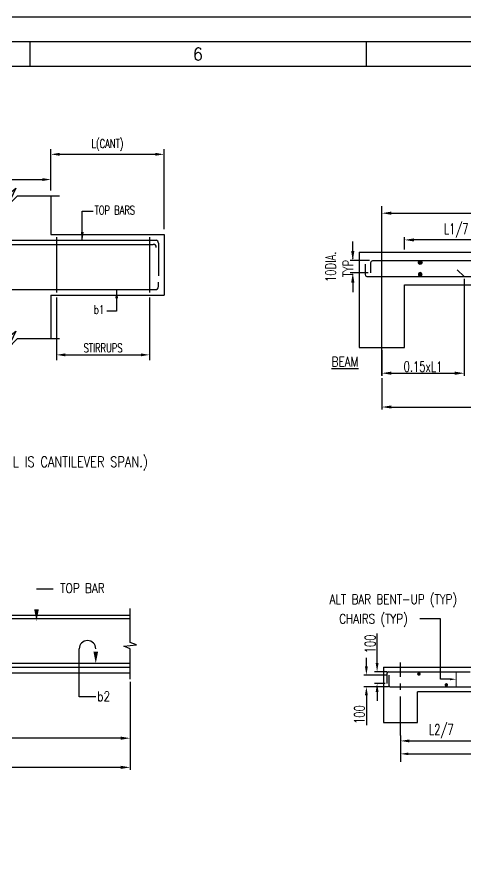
# Model space of a CAD drawing. Extents: x 489124 to 794428, y -356295 to -29813.
# Drawn here: x 560881 to 573768, y -297407 to -272741 of the extents above; entities that cross this region are included whole.
import ezdxf
from ezdxf.enums import TextEntityAlignment as Align

# ---------------------------------------------------------------- set-up
doc = ezdxf.new("R2010")
doc.units = 0
doc.header["$LTSCALE"] = 500
doc.header["$MEASUREMENT"] = 0
doc.linetypes.add('CENTER2', pattern=[1.125, 0.75, -0.125, 0.125, -0.125])
doc.layers.get('DEFPOINTS').update_dxf_attribs({"color": 4})
for name, color, linetype in [('08', 4, 'Continuous'), ('BEAM', 4, 'Continuous'), ('BRAKE LINE', 8, 'Continuous'), ('CENTERLINE', 8, 'CENTER2'), ('COL', 1, 'Continuous'), ('col & circal', 8, 'CENTER2'), ('DIM', 5, 'Continuous'), ('dimention', 7, 'Continuous'), ('DIST.', 2, 'Continuous'), ('hat', 8, 'Continuous'), ('LINK', 2, 'Continuous'), ('other', 5, 'Continuous'), ('PNA', 10, 'Continuous'), ('REINFORCEMENT', 6, 'Continuous'), ('S-REINF', 6, 'Continuous'), ('S-SCHEDULE', 2, 'Continuous'), ('ST', 6, 'Continuous'), ('STEEL', 6, 'Continuous'), ('TEXT1', 2, 'Continuous'), ('TXT', 4, 'Continuous')]:
    doc.layers.add(name, color=color, linetype=linetype)
doc.layers.add('LINE', color=253, linetype='Continuous', lineweight=18)
doc.styles.add('ROMANS', font='r.shx', dxfattribs={"width": 0.7, "bigfont": 'bigfont.shx'})
doc.styles.add('ROMENT', font='r.shx', dxfattribs={"bigfont": 'bigfont.shx'})
doc.dimstyles.new('Copy of INT2TIMES', dxfattribs={"dimtxt": 300, "dimasz": 275, "dimexe": 75, "dimexo": 75, "dimgap": 40, "dimtad": 1, "dimdec": 0, "dimlfac": 0.5, "dimrnd": 5, "dimzin": 0, "dimdsep": 46, "dimtxsty": 'ROMANS', "dimcen": -1, "dimclrd": 5, "dimclre": 5, "dimclrt": 4, "dimadec": 0, "dimazin": 0, "dimtfac": 1, "dimtdec": 0, "dimtix": 1, "dimtofl": 0, "dimtmove": 2, "dimatfit": 3, "dimfxl": 0, "dimtolj": 1, "dimtzin": 0, "dimarcsym": 0})
doc.dimstyles.new('Copy(2) of Standard', dxfattribs={"dimtxt": 300, "dimasz": 250, "dimexe": 75, "dimexo": 50, "dimgap": 50, "dimtad": 1, "dimdec": 0, "dimrnd": 5, "dimzin": 0, "dimdsep": 46, "dimtxsty": 'ROMANS', "dimcen": 0, "dimclrd": 5, "dimclre": 5, "dimclrt": 4, "dimadec": 0, "dimazin": 0, "dimtfac": 1, "dimtdec": 0, "dimtofl": 0, "dimtmove": 0, "dimatfit": 3, "dimfxl": 0, "dimtolj": 1, "dimtzin": 0, "dimarcsym": 0})
doc.dimstyles.new('INT1', dxfattribs={"dimtxt": 250, "dimasz": 250, "dimexe": 150, "dimexo": 60, "dimgap": 75, "dimtad": 1, "dimdec": 0, "dimzin": 0, "dimdsep": 46, "dimtxsty": 'ROMANS', "dimcen": -250, "dimclrd": 5, "dimclre": 5, "dimclrt": 4, "dimadec": 0, "dimazin": 0, "dimtfac": 1, "dimtdec": 0, "dimtix": 1, "dimtofl": 0, "dimtmove": 2, "dimatfit": 3, "dimfxl": 0, "dimtolj": 1, "dimtzin": 0, "dimarcsym": 0})

# ---------------------------------------------------------------- blocks, each defined once
blk = doc.blocks.new('A1')
at = {"flags": 128}
blk.add_lwpolyline([(0, 0), (82779, 0), (82779, 58231), (0, 58231)], close=True, dxfattribs=at)
at = {"layer": 'PNA'}
for p, q in [((34655, 57739), (34655, 57247)), ((41389, 57739), (41389, 57247))]:
    blk.add_line(p, q, dxfattribs=at)
at = {"layer": 'PNA', "color": 1}
for points in [[(984, 492), (82287, 492), (82287, 57739), (984, 57739)], [(1969, 984), (81794, 984), (81794, 57247), (1969, 57247)]]:
    blk.add_lwpolyline(points, close=True, dxfattribs=at)
at = {"layer": 'PNA', "style": 'ROMANS'}
blk.add_text('6', height=246, dxfattribs=at).set_placement((38023, 57493), align=Align.MIDDLE)
blk = doc.blocks.new('*D951')
at = {"layer": 'DEFPOINTS', "color": 0, "ltscale": 2}
for p in [(554257, -291575), (564127, -291757), (554257, -293454)]:
    blk.add_point(p, dxfattribs=at)
at = {"layer": 'DIM', "color": 5, "lineweight": -2, "ltscale": 2}
for p, q in [((554257, -291650), (554257, -293529)), ((564127, -291832), (564127, -293529)), ((563852, -293454), (554532, -293454))]:
    blk.add_line(p, q, dxfattribs=at)
at = {"layer": 'DIM', "color": 5, "ltscale": 2}
for points in [[(554532, -293408), (554532, -293499), (554257, -293454)], [(563852, -293408), (563852, -293499), (564127, -293454)]]:
    blk.add_solid(points, dxfattribs=at)
at = {"layer": 'DIM', "color": 4, "ltscale": 2, "insert": (559192, -293264), "char_height": 300, "attachment_point": 5, "style": 'ROMANS'}
blk.add_mtext('\\A1;STIRRUPS', dxfattribs=at)
blk = doc.blocks.new('*D952')
at = {"layer": 'DEFPOINTS', "color": 0, "ltscale": 2}
for p in [(564127, -291757), (553704, -293454), (553704, -294291)]:
    blk.add_point(p, dxfattribs=at)
at = {"layer": 'DIM', "color": 5, "lineweight": -2, "ltscale": 2}
for p, q in [((564127, -291832), (564127, -294366)), ((553704, -293529), (553704, -294366)), ((563852, -294291), (553979, -294291))]:
    blk.add_line(p, q, dxfattribs=at)
at = {"layer": 'DIM', "color": 5, "ltscale": 2}
for points in [[(553979, -294245), (553979, -294337), (553704, -294291)], [(563852, -294245), (563852, -294337), (564127, -294291)]]:
    blk.add_solid(points, dxfattribs=at)
at = {"layer": 'DIM', "color": 4, "ltscale": 2, "insert": (558916, -294101), "char_height": 300, "attachment_point": 5, "style": 'ROMANS'}
blk.add_mtext('\\A1;L3', dxfattribs=at)
blk = doc.blocks.new('*D985')
at = {"layer": 'DEFPOINTS', "color": 0}
for p in [(574233, -291976), (571891, -293376), (574233, -293532)]:
    blk.add_point(p, dxfattribs=at)
at = {"layer": 'DIM', "color": 5, "lineweight": -2}
for p, q in [((574233, -292026), (574233, -293607)), ((571891, -293426), (571891, -293607)), ((572141, -293532), (573983, -293532))]:
    blk.add_line(p, q, dxfattribs=at)
at = {"layer": 'DIM', "color": 5}
for points in [[(572141, -293490), (572141, -293573), (571891, -293532)], [(573983, -293490), (573983, -293573), (574233, -293532)]]:
    blk.add_solid(points, dxfattribs=at)
at = {"layer": 'DIM', "color": 4, "insert": (573062, -293253), "char_height": 300, "attachment_point": 5, "style": 'ROMANS'}
blk.add_mtext('\\A1;L2/7', dxfattribs=at)
blk = doc.blocks.new('*D990')
at = {"layer": 'DEFPOINTS', "color": 0, "linetype": 'ByBlock'}
for p in [(571219, -291545), (571547, -291545), (571502, -291880)]:
    blk.add_point(p, dxfattribs=at)
at = {"layer": 'TXT', "color": 5, "linetype": 'ByBlock', "lineweight": -2}
for p, q in [((571219, -291295), (571219, -290445)), ((571497, -291545), (571144, -291545)), ((571452, -291880), (571144, -291880)), ((571219, -292130), (571219, -292380))]:
    blk.add_line(p, q, dxfattribs=at)
at = {"layer": 'TXT', "color": 5, "linetype": 'ByBlock'}
for points in [[(571178, -291295), (571261, -291295), (571219, -291545)], [(571178, -292130), (571261, -292130), (571219, -291880)]]:
    blk.add_solid(points, dxfattribs=at)
at = {"layer": 'TXT', "color": 4, "linetype": 'ByBlock', "insert": (571019, -290745), "char_height": 300, "attachment_point": 5, "rotation": 90, "style": 'ROMANS'}
blk.add_mtext('\\A1;100', dxfattribs=at)
blk = doc.blocks.new('*D991')
at = {"layer": 'DEFPOINTS', "color": 0}
for p in [(571554, -291641), (570912, -291976), (571599, -291976)]:
    blk.add_point(p, dxfattribs=at)
at = {"layer": 'DIM', "color": 5, "lineweight": -2}
for p, q in [((570912, -291391), (570912, -291141)), ((571504, -291641), (570837, -291641)), ((571549, -291976), (570837, -291976)), ((570912, -292226), (570912, -293076))]:
    blk.add_line(p, q, dxfattribs=at)
at = {"layer": 'DIM', "color": 5}
for points in [[(570870, -291391), (570953, -291391), (570912, -291641)], [(570870, -292226), (570953, -292226), (570912, -291976)]]:
    blk.add_solid(points, dxfattribs=at)
at = {"layer": 'DIM', "color": 4, "insert": (570712, -292776), "char_height": 300, "attachment_point": 5, "rotation": 90, "style": 'ROMANS'}
blk.add_mtext('\\A1;100', dxfattribs=at)
blk = doc.blocks.new('*D1007')
at = {"layer": 'DEFPOINTS', "color": 0}
for p in [(565099, -276681), (561851, -277872), (565099, -278984)]:
    blk.add_point(p, dxfattribs=at)
at = {"layer": 'DIM', "color": 5, "lineweight": -2}
for p, q in [((561851, -277722), (561851, -276531)), ((562101, -276681), (564849, -276681)), ((565099, -278834), (565099, -276531))]:
    blk.add_line(p, q, dxfattribs=at)
at = {"layer": 'DIM', "color": 5}
for points in [[(562101, -276639), (562101, -276722), (561851, -276681)], [(564849, -276639), (564849, -276722), (565099, -276681)]]:
    blk.add_solid(points, dxfattribs=at)
at = {"layer": 'DIM', "color": 4, "insert": (563475, -276415), "char_height": 250, "attachment_point": 5, "style": 'ROMANS'}
blk.add_mtext('\\A1;L(CANT)', dxfattribs=at)
blk = doc.blocks.new('*D1008')
at = {"layer": 'DEFPOINTS', "color": 0}
for p in [(562011, -280648), (564684, -280648), (564684, -282442)]:
    blk.add_point(p, dxfattribs=at)
at = {"layer": 'DIM', "color": 5, "lineweight": -2}
for p, q in [((562011, -280798), (562011, -282592)), ((564684, -280798), (564684, -282592)), ((562261, -282442), (564434, -282442))]:
    blk.add_line(p, q, dxfattribs=at)
at = {"layer": 'DIM', "color": 5}
for points in [[(562261, -282400), (562261, -282483), (562011, -282442)], [(564434, -282400), (564434, -282483), (564684, -282442)]]:
    blk.add_solid(points, dxfattribs=at)
at = {"layer": 'DIM', "color": 4, "insert": (563347, -282242), "char_height": 250, "attachment_point": 5, "style": 'ROMANS'}
blk.add_mtext('\\A1;STIRRUPS', dxfattribs=at)
blk = doc.blocks.new('*D1009')
at = {"layer": 'DEFPOINTS', "color": 0}
for p in [(561851, -277406), (561851, -277872), (556958, -279144)]:
    blk.add_point(p, dxfattribs=at)
at = {"layer": 'DIM', "color": 5, "lineweight": -2}
for p, q in [((556958, -278994), (556958, -277256)), ((557208, -277406), (561601, -277406)), ((561851, -277722), (561851, -277256))]:
    blk.add_line(p, q, dxfattribs=at)
at = {"layer": 'DIM', "color": 5}
for points in [[(557208, -277365), (557208, -277448), (556958, -277406)], [(561601, -277365), (561601, -277448), (561851, -277406)]]:
    blk.add_solid(points, dxfattribs=at)
at = {"layer": 'DIM', "color": 4, "insert": (559404, -277206), "char_height": 250, "attachment_point": 5, "style": 'ROMANS'}
blk.add_mtext('\\A1;1.5 x L', dxfattribs=at)
blk = doc.blocks.new('A$C7CAC1C9F')
at = {"layer": 'DIST.'}
h = blk.add_hatch(color=2, dxfattribs=at)
edge = h.paths.add_edge_path()
edge.add_ellipse((22, 22), major_axis=(-15.9, 15.9), ratio=1, start_angle=225, end_angle=225)
at = {"layer": 'DIST.', "color": 2}
blk.add_ellipse((22, 22), major_axis=(-15.9, 15.9), ratio=1, start_param=3.926991, end_param=10.210176, dxfattribs=at)
blk = doc.blocks.new('*D1074')
at = {"layer": 'DEFPOINTS', "color": 0, "ltscale": 2}
for p in [(572008, -279140), (572008, -279495), (574973, -279736)]:
    blk.add_point(p, dxfattribs=at)
at = {"layer": 'DIM', "color": 5, "lineweight": -2, "ltscale": 2}
for p, q in [((572008, -279420), (572008, -279065)), ((574698, -279140), (572283, -279140)), ((574973, -279661), (574973, -279065))]:
    blk.add_line(p, q, dxfattribs=at)
at = {"layer": 'DIM', "color": 5, "ltscale": 2}
for points in [[(572283, -279095), (572283, -279186), (572008, -279140)], [(574698, -279095), (574698, -279186), (574973, -279140)]]:
    blk.add_solid(points, dxfattribs=at)
at = {"layer": 'DIM', "color": 4, "ltscale": 2, "insert": (573491, -278872), "char_height": 300, "attachment_point": 5, "style": 'ROMANS'}
blk.add_mtext('\\A1;L1/7', dxfattribs=at)
blk = doc.blocks.new('*D1078')
at = {"layer": 'DEFPOINTS', "color": 0, "ltscale": 2}
for p in [(571074, -279736), (570521, -280090), (571041, -280090)]:
    blk.add_point(p, dxfattribs=at)
at = {"layer": 'DIM', "color": 5, "lineweight": -2, "ltscale": 2}
for p, q in [((570521, -279461), (570521, -279186)), ((570999, -279736), (570446, -279736)), ((570966, -280090), (570446, -280090)), ((570521, -280365), (570521, -280640))]:
    blk.add_line(p, q, dxfattribs=at)
at = {"layer": 'DIM', "color": 5, "ltscale": 2}
for points in [[(570475, -279461), (570566, -279461), (570521, -279736)], [(570475, -280365), (570566, -280365), (570521, -280090)]]:
    blk.add_solid(points, dxfattribs=at)
at = {"layer": 'DIM', "color": 4, "ltscale": 2, "insert": (570134, -279913), "char_height": 300, "attachment_point": 5, "rotation": 90, "style": 'ROMANS'}
blk.add_mtext('\\A1;10DIA.\\PTYP.', dxfattribs=at)
blk = doc.blocks.new('*D1079')
at = {"layer": 'DEFPOINTS', "color": 0, "ltscale": 2}
for p in [(587827, -278372), (571354, -279495), (587827, -279495)]:
    blk.add_point(p, dxfattribs=at)
at = {"layer": 'DIM', "color": 5, "lineweight": -2, "ltscale": 2}
for p, q in [((571354, -279420), (571354, -278297)), ((571629, -278372), (587552, -278372)), ((587827, -279420), (587827, -278297))]:
    blk.add_line(p, q, dxfattribs=at)
at = {"layer": 'DIM', "color": 5, "ltscale": 2}
for points in [[(571629, -278326), (571629, -278418), (571354, -278372)], [(587552, -278326), (587552, -278418), (587827, -278372)]]:
    blk.add_solid(points, dxfattribs=at)
at = {"layer": 'DIM', "color": 4, "ltscale": 2, "insert": (579591, -278182), "char_height": 300, "attachment_point": 5, "style": 'ROMANS'}
blk.add_mtext('\\A1;L1', dxfattribs=at)
blk = doc.blocks.new('*D1109')
at = {"layer": 'DEFPOINTS', "color": 0, "ltscale": 2}
for p in [(573723, -280187), (571354, -282235), (573723, -282969)]:
    blk.add_point(p, dxfattribs=at)
at = {"layer": 'DIM', "color": 5, "lineweight": -2, "ltscale": 2}
for p, q in [((573723, -280262), (573723, -283044)), ((571354, -282310), (571354, -283044)), ((571629, -282969), (573448, -282969))]:
    blk.add_line(p, q, dxfattribs=at)
at = {"layer": 'DIM', "color": 5, "ltscale": 2}
for points in [[(571629, -282923), (571629, -283015), (571354, -282969)], [(573448, -282923), (573448, -283015), (573723, -282969)]]:
    blk.add_solid(points, dxfattribs=at)
at = {"layer": 'DIM', "color": 4, "ltscale": 2, "insert": (572539, -282779), "char_height": 300, "attachment_point": 5, "style": 'ROMANS'}
blk.add_mtext('\\A1;0.15xL1', dxfattribs=at)
blk = doc.blocks.new('*D1111')
at = {"layer": 'DEFPOINTS', "color": 0, "ltscale": 2}
for p in [(587827, -282235), (571354, -283032), (587827, -283940)]:
    blk.add_point(p, dxfattribs=at)
at = {"layer": 'DIM', "color": 5, "lineweight": -2, "ltscale": 2}
for p, q in [((587827, -282310), (587827, -284015)), ((571354, -283107), (571354, -284015)), ((571629, -283940), (587552, -283940))]:
    blk.add_line(p, q, dxfattribs=at)
at = {"layer": 'DIM', "color": 5, "ltscale": 2}
for points in [[(571629, -283894), (571629, -283985), (571354, -283940)], [(587552, -283894), (587552, -283985), (587827, -283940)]]:
    blk.add_solid(points, dxfattribs=at)
at = {"layer": 'DIM', "color": 4, "ltscale": 2, "insert": (579591, -283750), "char_height": 300, "attachment_point": 5, "style": 'ROMANS'}
blk.add_mtext('\\A1;L1', dxfattribs=at)

msp = doc.modelspace()

# ---------------------------------------------------------------- linework, layer by layer
at = {"layer": '08'}
for p, q in [((561850.63, -278984.496), (565098.567, -278984.496)), ((565098.567, -278984.496), (565098.567, -280727.777)), ((561850.63, -280727.777), (565098.567, -280727.777)), ((536752.734, -289920.768), (564127.441, -289920.768)), ((571400.158, -291416.332), (577085.547, -291416.332)), ((571400.158, -291416.332), (571400.158, -293005.976)), ((554084.034, -291574.518), (564127.441, -291574.518)), ((572382.661, -293005.976), (572382.661, -292117.647)), ((577085.547, -292117.647), (572382.661, -292117.647)), ((571400.158, -293005.976), (572382.661, -293005.976))]:
    msp.add_line(p, q, dxfattribs=at)
at = {"layer": 'BEAM'}
for p, q in [((570699.716, -279494.65), (594584.239, -279494.65)), ((570699.716, -279494.65), (570699.716, -282234.842)), ((572008.479, -280428.286), (587173.022, -280428.286)), ((572008.479, -282234.842), (572008.479, -280428.286)), ((570699.716, -282234.842), (572008.479, -282234.842))]:
    msp.add_line(p, q, dxfattribs=at)
at = {"layer": 'BRAKE LINE', "ltscale": 2, "elevation": 0}
msp.add_lwpolyline([(564127.441, -291756.69), (564127.441, -290886.747), (563941.79, -290814.512), (564313.093, -290773.236), (564127.441, -290701.001), (564127.441, -289731.725)], dxfattribs=at)
at = {"layer": 'CENTERLINE', "ltscale": 3}
msp.add_line((571891.414, -293379.379), (571891.414, -291274.655), dxfattribs=at)
at = {"layer": 'COL', "ltscale": 2}
for p, q in [((561850.63, -277871.618), (561850.63, -278984.496)), ((561850.63, -280727.777), (561850.63, -281975.519))]:
    msp.add_line(p, q, dxfattribs=at)
at = {"layer": 'col & circal', "linetype": 'CENTER2', "ltscale": 50}
msp.add_line((571354.098, -283032.067), (571354.098, -278170.037), dxfattribs=at)
at = {"layer": 'DIM', "ltscale": 2}
for p, q in [((561917.176, -289173.53), (561435.79, -289173.53)), ((562662.736, -292270.072), (562662.736, -290887.528)), ((563144.122, -292270.072), (562662.736, -292270.072))]:
    msp.add_line(p, q, dxfattribs=at)
at = {"layer": 'DIM', "color": 5}
for p, q in [((573040.766, -290020.816), (572447.663, -290020.816)), ((573314.267, -291760.331), (573040.766, -291760.331))]:
    msp.add_line(p, q, dxfattribs=at)
at = {"layer": 'DIM'}
for p, q in [((573040.766, -291760.331), (573040.766, -290020.816)), ((572117.341, -293904.296), (581301.498, -293904.296))]:
    msp.add_line(p, q, dxfattribs=at)
at = {"layer": 'DIM', "ltscale": 2, "elevation": 0, "flags": 128}
for points in [[(561435.79, -289173.53, 0, 0, 0), (561435.79, -290086.143, 0, 132.3, 0), (561435.79, -289755.612, 132.3, 132.3, 0)], [(563138.212, -290887.528, 0, 0, 0), (563138.212, -291301.388, 0, 132.3, 0), (563138.212, -290970.858, 132.3, 132.3, 0)]]:
    msp.add_lwpolyline(points, format="xyseb", dxfattribs=at)
at = {"layer": 'DIM', "ltscale": 2}
msp.add_arc((562900.474, -290887.528), 237.738, 0, 180, dxfattribs=at)
at = {"layer": 'dimention', "color": 5, "linetype": 'ByBlock'}
msp.add_line((571891.414, -293379.379), (571891.414, -294130.211), dxfattribs=at)
msp.add_solid([(572117.341, -293866.634), (572117.341, -293941.943), (571891.414, -293904.296)], dxfattribs=at)
at = {"layer": 'hat', "elevation": 0}
for points in [[(559562.153, -277879.081), (560562.495, -277879.081), (560839.067, -277655.143), (560607.351, -278162.737), (560891.392, -277871.618), (562095.142, -277871.618)], [(559562.153, -281982.982), (560562.495, -281982.982), (560839.067, -281759.044), (560607.351, -282266.638), (560891.392, -281975.519), (562095.142, -281975.519)]]:
    msp.add_lwpolyline(points, dxfattribs=at)
at = {"layer": 'LINE'}
msp.add_line((573494.526, -291544.632), (573494.526, -291976.041), dxfattribs=at)
at = {"layer": 'LINK'}
for p, q in [((562010.63, -279064.496), (562010.63, -280647.777)), ((564683.906, -279064.496), (564683.906, -280647.777))]:
    msp.add_line(p, q, dxfattribs=at)
at = {"layer": 'other'}
msp.add_solid([(573314.267, -291730.299), (573314.267, -291790.378), (573494.526, -291760.331)], dxfattribs=at)
at = {"layer": 'REINFORCEMENT', "linetype": 'Continuous'}
msp.add_line((556106.977, -291298.893), (564127.441, -291298.893), dxfattribs=at)
at = {"layer": 'S-REINF'}
for p, q in [((556988.625, -279145.917), (564868.629, -279145.917)), ((556956.954, -279269.546), (564790.5, -279269.546)), ((564938.571, -279229.965), (564938.571, -280167.32)), ((564938.571, -280482.308), (564938.571, -280354.445)), ((551004.635, -280567.777), (564853.098, -280567.777))]:
    msp.add_line(p, q, dxfattribs=at)
for centre, start, end in [((564853.098, -279229.965), 0, 79.5312556), ((564790.5, -279355.016), 0, 90), ((564853.098, -280482.308), 270, 0)]:
    msp.add_arc(centre, 85.47, start, end, dxfattribs=at)
at = {"layer": 'ST'}
for p, q in [((536968.109, -290016.143), (564127.441, -290016.143)), ((555949.171, -291409.143), (564127.441, -291409.143)), ((571546.831, -291544.632), (573887.893, -291544.632)), ((571501.766, -291589.697), (571501.766, -291879.523)), ((571554.054, -291641.146), (571554.054, -291930.972)), ((571599.118, -291976.041), (577085.547, -291976.041))]:
    msp.add_line(p, q, dxfattribs=at)
at = {"layer": 'ST', "const_width": 50.698}
for points in [[(572394.59, -291608.277, 1), (572445.281, -291608.277, 1)], [(573182.078, -291921.674, 1), (573232.769, -291921.674, 1)]]:
    msp.add_lwpolyline(points, format="xyb", close=True, dxfattribs=at)
at = {"layer": 'ST'}
for centre, start, end in [((571546.831, -291589.697), 90, 180), ((571599.118, -291930.972), 180, 270)]:
    msp.add_arc(centre, 45.065, start, end, dxfattribs=at)
at = {"layer": 'STEEL', "linetype": 'ByBlock', "ltscale": 6}
msp.add_line((573523.03, -280003.763), (573723.126, -280187.041), dxfattribs=at)
at = {"layer": 'STEEL', "linetype": 'ByBlock', "ltscale": 6, "elevation": 0}
for points in [[(570875.515, -279832.079), (570875.515, -280135.93, 0.414213562), (570926.626, -280187.041), (594584.239, -280187.041)], [(571041.339, -280090.248), (571041.339, -279787.005, -0.414213562), (571092.45, -279735.894), (574953.27, -279735.894, -0.187542815), (574987.792, -279749.315), (575187.888, -279932.593)]]:
    msp.add_lwpolyline(points, format="xyb", dxfattribs=at)

# ---------------------------------------------------------------- block references
at = {"xscale": 1.434849416022188, "yscale": 1.434849416022188, "zscale": 1.434849416022188}
msp.add_blockref('A1', (511515.5, -356294.5), dxfattribs=at)
at = {"layer": 'DIST.', "yscale": 2.386602669954299, "rotation": 90}
for p, xscale, zscale in [((572510.645, -279843.317), 2.386602669954299, 2.386602669954299), ((572510.645, -280080.751), -2.386602669954299, 2.386602666666667)]:
    msp.add_blockref('A$C7CAC1C9F', p, dxfattribs=dict(at, xscale=xscale, zscale=zscale))

# ---------------------------------------------------------------- texts
at = {"layer": 'S-SCHEDULE', "color": 4, "style": 'ROMANS', "width": 0.7}
for s, p in [('TOP BARS', (563104.916, -278410.609)), ('b1', (563086.246, -281266.329))]:
    msp.add_text(s, height=250, dxfattribs=at).set_placement(p)
at = {"layer": 'TEXT1', "linetype": 'ByBlock', "style": 'ROMANS', "width": 0.8}
msp.add_text('(NOTE- TOP BARS OF CANTILEVER BEAMS TO BE ANCHORED INTO ADJACENT SPAN FOR MIN. 1.5XL, WHERE L IS CANTILEVER SPAN.)', height=300, dxfattribs=at).set_placement((553920.995, -285515.978), align=Align.MIDDLE_CENTER)
at = {"layer": 'TXT', "style": 'ROMENT', "width": 0.8}
for s, p in [('%%UBEAM', (569911.139, -282776.051)), ('TOP BAR', (562120.021, -289281.724)), ('b2', (563182.889, -292387.131))]:
    msp.add_text(s, height=275, dxfattribs=at).set_placement(p)
at = {"layer": 'TXT', "linetype": 'ByBlock', "style": 'ROMANS', "width": 0.8}
msp.add_text('ALT BAR BENT-UP (TYP)', height=275, dxfattribs=at).set_placement((571684.475, -289481.712), align=Align.MIDDLE)
msp.add_text('CHAIRS (TYP)', height=275, dxfattribs=at).set_placement((570127.757, -290024.586), align=Align.MIDDLE_LEFT)

# ---------------------------------------------------------------- dimensions: what is measured, and where the dimension line sits
at = {"layer": 'DIM'}
for base, p1, p2, text, dimstyle, override, picture, middle in [((565098.567, -276680.827), (561850.63, -277871.618), (565098.567, -278984.496), 'L(CANT)', 'INT1', {"dimexo": 150, "dimlfac": 0.25}, '*D1007', (563474.599, -276415.351)), ((561850.63, -277406.414), (556957.685, -279144.496), (561850.63, -277871.618), '1.5 x L', 'INT1', {"dimexo": 150, "dimlfac": 0.25}, '*D1009', (559404.157, -277206.414)), ((564683.906, -282441.544), (562010.63, -280647.777), (564683.906, -280647.777), 'STIRRUPS', 'INT1', {"dimexo": 150, "dimlfac": 0.25}, '*D1008', (563347.268, -282241.544)), ((574232.992, -293531.739), (571891.414, -293375.662), (574232.992, -291976.041), 'L2/7', 'Copy(2) of Standard', {"dimfxl": 60}, '*D985', (573062.203, -293253.167))]:
    dim = msp.add_linear_dim(base=base, p1=p1, p2=p2, text=text, dimstyle=dimstyle, override=override, dxfattribs=at)
    dim.commit()
    dim.dimension.update_dxf_attribs({"geometry": picture, "text_midpoint": middle})
at = {"layer": 'DIM', "ltscale": 2}
for base, p1, p2, text, picture, middle in [((587827.404, -278371.919), (571354.098, -279494.65), (587827.404, -279494.65), 'L1', '*D1079', (579590.751, -278181.919)), ((572008.479, -279140.369), (574973.139, -279735.894), (572008.479, -279494.65), 'L1/7', '*D1074', (573490.809, -278871.798)), ((573723.126, -282969.037), (571354.098, -282234.842), (573723.126, -280187.041), '0.15xL1', '*D1109', (572538.612, -282779.037)), ((587827.404, -283939.537), (571354.098, -283032.067), (587827.404, -282234.842), 'L1', '*D1111', (579590.751, -283749.537))]:
    dim = msp.add_linear_dim(base=base, p1=p1, p2=p2, text=text, dimstyle='Copy of INT2TIMES', dxfattribs=at)
    dim.commit()
    dim.dimension.update_dxf_attribs({"geometry": picture, "text_midpoint": middle})
dim = msp.add_linear_dim(base=(570520.664, -280090.248), p1=(571074.05, -279735.894), p2=(571041.339, -280090.248), angle=90, text='10DIA.\\PTYP.', dimstyle='Copy of INT2TIMES', dxfattribs=at)
dim.commit()
dim.dimension.update_dxf_attribs({"geometry": '*D1078', "text_midpoint": (570133.738, -279913.071), "dimtype": 160})
at = {"layer": 'DIM'}
dim = msp.add_linear_dim(base=(570911.568, -291976.036), p1=(571554.054, -291641.146), p2=(571599.118, -291976.036), angle=90, text='100', dimstyle='Copy(2) of Standard', dxfattribs=at)
dim.commit()
dim.dimension.update_dxf_attribs({"geometry": '*D991', "text_midpoint": (570711.568, -292776.036)})
at = {"layer": 'DIM', "ltscale": 2}
for base, p2, text, picture, middle in [((553703.672, -294291.175), (553703.672, -293453.641), 'L3', '*D952', (558915.556, -294101.175)), ((554257.051, -293453.641), (554257.051, -291574.518), 'STIRRUPS', '*D951', (559192.246, -293263.641))]:
    dim = msp.add_linear_dim(base=base, p1=(564127.441, -291756.69), p2=p2, angle=180, text=text, dimstyle='Copy of INT2TIMES', dxfattribs=at)
    dim.commit()
    dim.dimension.update_dxf_attribs({"geometry": picture, "text_midpoint": middle})
at = {"layer": 'TXT', "linetype": 'ByBlock'}
dim = msp.add_linear_dim(base=(571219.45, -291544.632), p1=(571501.766, -291879.523), p2=(571546.831, -291544.632), angle=90, text='100', dimstyle='Copy(2) of Standard', dxfattribs=at)
dim.commit()
dim.dimension.update_dxf_attribs({"geometry": '*D990', "text_midpoint": (571019.45, -290744.632)})

# ---------------------------------------------------------------- leaders
at = {"layer": 'DIM'}
for points in [[(562751.318, -279166.273), (562751.318, -278318.146), (563061.528, -278318.146)], [(563738.5, -280567.777), (563738.5, -281191.434), (563454.621, -281191.434)]]:
    msp.add_leader(points, dimstyle='INT1', override={"dimexo": 150, "dimlfac": 0.25}, dxfattribs=at)

doc.saveas('drawing.dxf')
